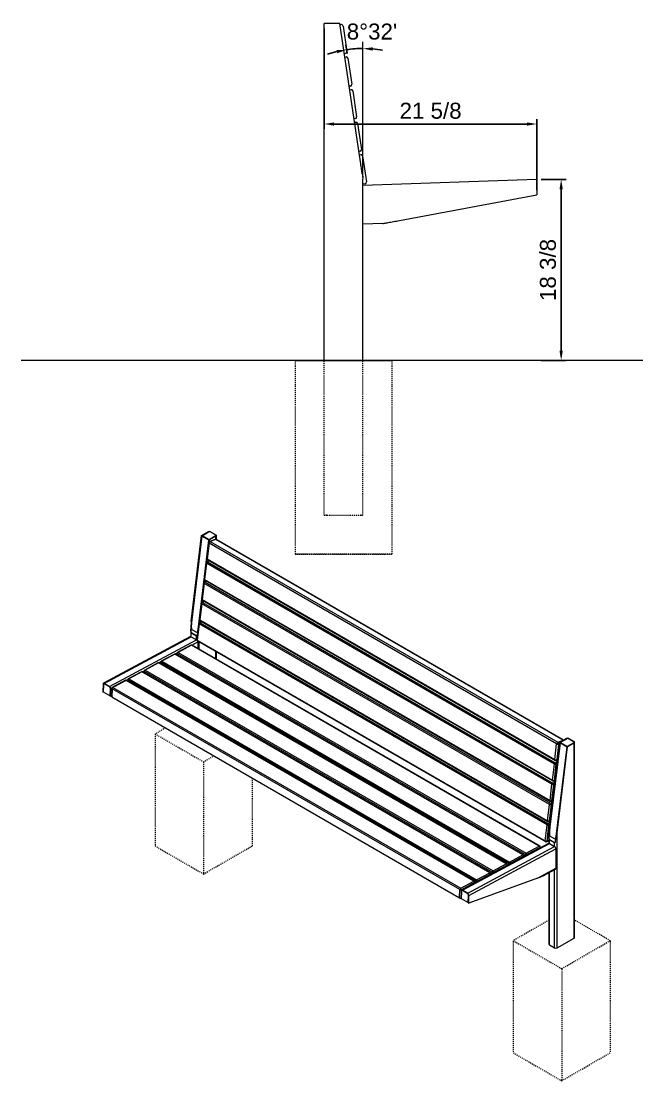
# Model space of a CAD drawing. Header units: inches. Extents: x -9 to 179, y -3 to 125.
# Drawn here: x 115.7 to 178.9, y 17.2 to 124.9 of the extents above; entities that cross this region are included whole.
import ezdxf

# ---------------------------------------------------------------- set-up
doc = ezdxf.new("R2010")
doc.units = ezdxf.units.IN
doc.header["$PDSIZE"] = -1
doc.linetypes.add('HIDDEN', pattern=[1.905, 1.27, -0.635])
for name, color, linetype, lineweight in [('ZANO_R', 7, 'Continuous', 0), ('ZANO_R_przerywana', 250, 'HIDDEN', 0), ('ZANO_W', 1, 'Continuous', 0)]:
    doc.layers.add(name, color=color, linetype=linetype, lineweight=lineweight)
doc.styles.get("Standard").update_dxf_attribs({"font": 'arial.ttf'})
doc.dimstyles.new('amerykanie', dxfattribs={"dimtxt": 50, "dimasz": 50, "dimexe": 0.5, "dimexo": 0.5, "dimgap": 1, "dimtad": 1, "dimdec": 0, "dimzin": 0, "dimlunit": 5, "dimtxsty": 'Standard', "dimcen": 0.09, "dimclrd": 1, "dimclre": 1, "dimclrt": 1, "dimazin": 0, "dimtfac": 1, "dimtdec": 0, "dimtmove": 0, "dimatfit": 3, "dimfxl": 1, "dimtzin": 0, "dimarcsym": 1})

# ---------------------------------------------------------------- blocks, each defined once
blk = doc.blocks.new('*D358')
at = {"layer": 'Defpoints', "color": 0}
for p in [(168.06, 108.8), (168.06, 90.39), (170.58, 90.39)]:
    blk.add_point(p, dxfattribs=at)
at = {"layer": 'ZANO_W', "color": 1, "lineweight": -2}
for p, q in [((168.56, 108.8), (171.08, 108.8)), ((170.58, 107.8), (170.58, 91.39)), ((168.56, 90.39), (171.08, 90.39))]:
    blk.add_line(p, q, dxfattribs=at)
at = {"layer": 'ZANO_W', "color": 1}
for points in [[(170.75, 107.8), (170.41, 107.8), (170.58, 108.8)], [(170.41, 91.39), (170.75, 91.39), (170.58, 90.39)]]:
    blk.add_solid(points, dxfattribs=at)
at = {"layer": 'ZANO_W', "color": 1, "insert": (169.24, 99.59), "char_height": 1.625, "attachment_point": 5, "rotation": 90}
blk.add_mtext('18 3/8', dxfattribs=at)
blk = doc.blocks.new('*D359')
at = {"layer": 'Defpoints', "color": 0}
for p in [(149.31, 122.05), (150.42, 122.55), (148.89, 121.11), (149.29, 118.47), (150.42, 108.18)]:
    blk.add_point(p, dxfattribs=at)
at = {"layer": 'ZANO_W', "color": 1, "lineweight": -2}
blk.add_line((148.81, 121.61), (148.68, 122.47), dxfattribs=at)
for start, end in [(103.6407, 108.7507), (90, 98.5308), (79.7801, 84.89)]:
    blk.add_arc((150.42, 110.89), 11.22, start, end, dxfattribs=at)
at = {"layer": 'ZANO_W', "color": 1}
for points in [[(147.81, 121.62), (147.75, 121.95), (148.76, 121.98)], [(151.43, 122.23), (151.41, 121.89), (150.42, 122.1)]]:
    blk.add_solid(points, dxfattribs=at)
at = {"layer": 'ZANO_W', "color": 1, "insert": (151.34, 123.82), "char_height": 1.625, "attachment_point": 5}
blk.add_mtext("8%%d32'", dxfattribs=at)
blk = doc.blocks.new('*D364')
at = {"layer": 'Defpoints', "color": 0}
for p in [(146.49, 124.64), (168.11, 114.43), (168.11, 107.22)]:
    blk.add_point(p, dxfattribs=at)
at = {"layer": 'ZANO_W', "color": 1, "lineweight": -2}
for p, q in [((146.49, 124.14), (146.49, 113.93)), ((147.49, 114.43), (167.11, 114.43)), ((168.11, 107.72), (168.11, 114.93))]:
    blk.add_line(p, q, dxfattribs=at)
at = {"layer": 'ZANO_W', "color": 1}
for points in [[(147.49, 114.59), (147.49, 114.26), (146.49, 114.43)], [(167.11, 114.26), (167.11, 114.59), (168.11, 114.43)]]:
    blk.add_solid(points, dxfattribs=at)
at = {"layer": 'ZANO_W', "color": 1, "insert": (157.3, 115.77), "char_height": 1.625, "attachment_point": 5}
blk.add_mtext('21 5/8', dxfattribs=at)

msp = doc.modelspace()

# ---------------------------------------------------------------- linework, layer by layer
at = {"layer": 'ZANO_R'}
for p, q in [((146.48598, 90.39274), (146.48598, 124.6447)), ((146.73795, 124.6447), (146.48598, 124.6447)), ((148.06078, 124.6447), (146.73795, 124.6447)), ((150.17102, 110.57646), (148.06078, 124.6447)), ((148.07734, 124.5343), (148.17468, 124.5489)), ((148.39855, 124.38343), (148.784, 121.81375)), ((148.61853, 121.58988), (148.5212, 121.57528)), ((148.57376, 121.22487), (148.71003, 121.24531)), ((148.88913, 121.11293), (149.28626, 118.46539)), ((149.15388, 118.28629), (149.01761, 118.26585)), ((149.07017, 117.91544), (149.20644, 117.93588)), ((149.38554, 117.8035), (149.78267, 115.15595)), ((149.6503, 114.97685), (149.51403, 114.95641)), ((149.56659, 114.606), (149.70286, 114.62644)), ((149.88196, 114.49407), (150.27909, 111.84652)), ((150.14671, 111.66742), (150.01044, 111.64698)), ((150.063, 111.29657), (150.19927, 111.31701)), ((150.37837, 111.18463), (150.7755, 108.53709)), ((150.35399, 109.35663), (150.39586, 109.07754)), ((150.42299, 108.17921), (150.42299, 108.8514)), ((150.4309, 108.84393), (150.42299, 108.84275)), ((168.05883, 108.79507), (150.42299, 108.17921)), ((150.64313, 108.35799), (150.42299, 108.32497)), ((150.42299, 107.92709), (150.42299, 108.17921)), ((150.42299, 104.49193), (150.42299, 107.92709)), ((168.06763, 108.54326), (168.11382, 107.22027)), ((154.12845, 104.62132), (168.11382, 107.22027)), ((150.42299, 104.23981), (150.42299, 104.49193)), ((152.45779, 104.31086), (150.42299, 104.23981)), ((150.42299, 90.39274), (150.42299, 104.23981)), ((178.88331, 90.39274), (115.66581, 90.39274)), ((143.53322, 90.39274), (153.37574, 90.39274)), ((153.37574, 90.39274), (143.53322, 90.39274)), ((146.48598, 90.39274), (146.73795, 90.39274)), ((146.73795, 90.39274), (146.48598, 90.39274)), ((146.73795, 90.39274), (150.17102, 90.39274)), ((150.17102, 90.39274), (150.42299, 90.39274)), ((150.42299, 90.39274), (150.17102, 90.39274)), ((134.05238, 72.52889), (132.88694, 62.8841)), ((132.9602, 63.83984), (134.01825, 72.59602)), ((132.99967, 63.81704), (134.05773, 72.57323)), ((134.01825, 72.59602), (134.68151, 72.97891)), ((134.01825, 72.59602), (134.05773, 72.57323)), ((134.05238, 72.52889), (134.07747, 72.53903)), ((134.76301, 72.11865), (134.05238, 72.52889)), ((134.05773, 72.57323), (134.72099, 72.95612)), ((134.72099, 72.95612), (134.07747, 72.58462)), ((134.07747, 72.58462), (134.78811, 72.17438)), ((134.07747, 72.53903), (134.07747, 72.58462)), ((134.07747, 72.53903), (134.76579, 72.14167)), ((135.43163, 72.54588), (134.76837, 72.16298)), ((134.78811, 72.17438), (135.43163, 72.54588)), ((135.47111, 72.52308), (134.80785, 72.14019)), ((135.37846, 72.19541), (134.83186, 71.97454)), ((135.43163, 72.64616), (134.8947, 72.95612)), ((135.44539, 72.18716), (134.89879, 71.96629)), ((134.93418, 72.97891), (135.47111, 72.66895)), ((170.7798, 51.78904), (135.44539, 72.18716)), ((135.47111, 72.19961), (135.47111, 72.52308)), ((170.82513, 51.79442), (135.50054, 72.18688)), ((135.52344, 72.17365), (135.52344, 72.59602)), ((133.59758, 62.47386), (134.76301, 72.11865)), ((134.76837, 72.16298), (133.71031, 63.4068)), ((134.74558, 71.86187), (134.55231, 70.26248)), ((134.78654, 71.80568), (134.59328, 70.2063)), ((134.76837, 72.16298), (134.80785, 72.14019)), ((134.78393, 71.94228), (134.80785, 72.14019)), ((170.12095, 51.40756), (134.78654, 71.80568)), ((134.89879, 71.96629), (170.2332, 51.56817)), ((134.53795, 69.9066), (134.57041, 70.17524)), ((134.59328, 70.2063), (169.92769, 49.80818)), ((134.6211, 70.12485), (169.95551, 49.72673)), ((134.48806, 69.82644), (134.28894, 68.17859)), ((134.52083, 69.7815), (134.32171, 68.13364)), ((169.89472, 49.36059), (134.52083, 69.7815)), ((134.8011, 70.01518), (134.55708, 69.91658)), ((134.83574, 70.00094), (134.61063, 69.90998)), ((134.61063, 69.90998), (169.98452, 49.48907)), ((134.80748, 70.01726), (134.8011, 70.01518)), ((134.28905, 67.84679), (134.3183, 68.08886)), ((134.54498, 67.95245), (134.30818, 67.85676)), ((134.32171, 68.13364), (169.6956, 47.71273)), ((134.34397, 68.06849), (169.71786, 47.64758)), ((134.57375, 67.93584), (134.36173, 67.85016)), ((134.23916, 67.76663), (134.04004, 66.11877)), ((134.27193, 67.72168), (134.07281, 66.07383)), ((169.64582, 47.30077), (134.27193, 67.72168)), ((134.36173, 67.85016), (169.73562, 47.42925)), ((134.04015, 65.78697), (134.0694, 66.02904)), ((134.29608, 65.89263), (134.05928, 65.79695)), ((134.07281, 66.07383), (169.4467, 45.65292)), ((134.09507, 66.00867), (169.46896, 45.58776)), ((134.32485, 65.87602), (134.11283, 65.79035)), ((134.11283, 65.79035), (169.48672, 45.36944)), ((133.99026, 65.70681), (133.79114, 64.05896)), ((134.02303, 65.66186), (133.82391, 64.01401)), ((169.39692, 45.24095), (134.02303, 65.66186)), ((133.74136, 63.64699), (133.54224, 61.99914)), ((133.77413, 63.60205), (133.57501, 61.95419)), ((169.14802, 43.18114), (133.77413, 63.60205)), ((133.79125, 63.72715), (133.8205, 63.96922)), ((134.04718, 63.83281), (133.81039, 63.73713)), ((133.82391, 64.01401), (169.1978, 43.5931)), ((133.84617, 63.94885), (169.22006, 43.52794)), ((134.07595, 63.8162), (133.86393, 63.73053)), ((133.86393, 63.73053), (169.23782, 43.30962)), ((132.90787, 63.07918), (132.90787, 63.05725)), ((132.90787, 62.76416), (132.90787, 62.32308)), ((132.9602, 62.72139), (133.49712, 62.41143)), ((132.9602, 62.30599), (132.9602, 62.69072)), ((132.98781, 62.67033), (133.46157, 62.39684)), ((133.5366, 62.73815), (132.99968, 63.04811)), ((132.8725, 62.31571), (124.02877, 57.56696)), ((124.1177, 57.5579), (132.9602, 62.30599)), ((124.65463, 57.24794), (133.49712, 61.99603)), ((132.92239, 61.43919), (131.58089, 60.71886)), ((132.97797, 61.43352), (131.63647, 60.71319)), ((132.9602, 62.30599), (133.49712, 61.99603)), ((168.35186, 41.01261), (132.97797, 61.43352)), ((133.00907, 61.44722), (133.62346, 61.77712)), ((168.40493, 41.01661), (133.03104, 61.43752)), ((133.49712, 61.99603), (133.49712, 62.38317)), ((133.54189, 62.38694), (133.54988, 62.39016)), ((133.57501, 61.95419), (168.9489, 41.53328)), ((133.59727, 61.88904), (168.97116, 41.46813)), ((133.59758, 62.47386), (133.59971, 62.47472)), ((133.62346, 61.77712), (133.62346, 61.09552)), ((133.74979, 61.02259), (133.74979, 61.80099)), ((131.24552, 60.53877), (129.90402, 59.81844)), ((131.3011, 60.53311), (129.9596, 59.81278)), ((166.67499, 40.1122), (131.3011, 60.53311)), ((131.3322, 60.5468), (131.52631, 60.65103)), ((166.72806, 40.11619), (131.35417, 60.5371)), ((131.5221, 60.62379), (131.51674, 60.44326)), ((131.55481, 60.5781), (131.55022, 60.42392)), ((166.92869, 40.15719), (131.55481, 60.5781)), ((131.63647, 60.71319), (167.01036, 40.29228)), ((135.47111, 60.0289), (135.47111, 60.8073)), ((135.52344, 59.99869), (135.52344, 60.77709)), ((129.56865, 59.63836), (128.22716, 58.91802)), ((129.62423, 59.63269), (128.28274, 58.91236)), ((164.99812, 39.21178), (129.62423, 59.63269)), ((129.65533, 59.64639), (129.84945, 59.75062)), ((165.05119, 39.21578), (129.6773, 59.63669)), ((129.84523, 59.72338), (129.83987, 59.54284)), ((129.87794, 59.67769), (129.87336, 59.52351)), ((165.25183, 39.25678), (129.87794, 59.67769)), ((129.9596, 59.81278), (165.33349, 39.39187)), ((127.89178, 58.73794), (126.55029, 58.01761)), ((127.94736, 58.73228), (126.60587, 58.01194)), ((163.32125, 38.31137), (127.94736, 58.73228)), ((127.97847, 58.74597), (128.17258, 58.8502)), ((163.37432, 38.31536), (128.00044, 58.73627)), ((128.16836, 58.82296), (128.163, 58.64242)), ((128.20107, 58.77727), (128.19649, 58.62309)), ((163.57496, 38.35636), (128.20107, 58.77727)), ((128.28274, 58.91236), (163.65662, 38.49145)), ((123.98696, 57.48249), (123.96379, 56.70312)), ((124.02644, 57.4597), (124.00327, 56.68033)), ((124.02644, 57.4597), (124.00398, 56.70407)), ((124.65325, 57.20158), (124.11632, 57.51154)), ((124.65463, 57.24794), (124.1177, 57.5579)), ((126.2741, 57.86931), (124.9326, 57.14897)), ((126.32968, 57.86364), (124.98818, 57.14331)), ((124.98818, 57.14331), (160.36207, 36.7224)), ((161.70356, 37.44273), (126.32968, 57.86364)), ((126.36078, 57.87733), (126.49571, 57.94979)), ((161.75664, 37.44672), (126.38275, 57.86763)), ((126.4915, 57.92255), (126.48806, 57.80684)), ((126.5242, 57.87686), (126.52154, 57.78751)), ((161.89809, 37.45595), (126.5242, 57.87686)), ((126.60587, 58.01194), (161.97975, 37.59103)), ((123.96379, 56.70312), (124.00327, 56.68033)), ((124.02897, 56.68964), (124.00327, 56.68033)), ((124.00398, 56.70407), (124.71461, 56.29383)), ((124.71391, 56.27008), (124.73707, 57.04945)), ((124.71391, 56.27008), (124.75339, 56.24729)), ((124.71461, 56.29383), (124.73707, 57.04945)), ((124.75339, 56.24729), (124.77655, 57.02666)), ((124.85089, 56.28266), (124.75339, 56.24729)), ((124.77655, 57.02666), (124.87802, 57.08115)), ((124.87381, 57.05391), (124.84901, 56.21948)), ((124.90652, 57.00822), (124.88171, 56.17379)), ((124.88171, 56.17379), (160.2556, 35.75288)), ((160.2804, 36.58731), (124.90652, 57.00822)), ((170.2332, 51.56817), (170.7798, 51.78904)), ((170.43835, 51.57114), (171.10162, 51.95403)), ((170.47783, 51.54835), (171.14109, 51.93124)), ((171.14109, 51.93124), (170.49757, 51.55974)), ((170.7798, 51.78904), (170.7962, 51.77772)), ((171.85173, 51.62128), (171.31481, 51.93124)), ((171.35429, 51.95403), (171.89121, 51.64407)), ((170.47248, 51.50401), (169.30704, 41.85923)), ((169.3803, 42.81496), (170.43835, 51.57114)), ((169.41978, 42.79217), (170.47783, 51.54835)), ((169.92769, 49.80818), (170.12095, 51.40756)), ((170.01768, 41.44898), (171.18311, 51.09377)), ((170.31726, 51.39003), (170.124, 49.79064)), ((171.18847, 51.13811), (170.13041, 42.38193)), ((170.16989, 42.35913), (171.22795, 51.11532)), ((170.42156, 51.43217), (170.31726, 51.39003)), ((170.43835, 51.57114), (170.47783, 51.54835)), ((170.47248, 51.50401), (170.49757, 51.51415)), ((171.18311, 51.09377), (170.47248, 51.50401)), ((170.49757, 51.55974), (171.20821, 51.1495)), ((170.49757, 51.51415), (170.49757, 51.55974)), ((170.49757, 51.51415), (171.1859, 51.11679)), ((171.85173, 51.521), (171.18847, 51.13811)), ((171.18847, 51.13811), (171.22795, 51.11532)), ((171.20821, 51.1495), (171.85173, 51.521)), ((171.89121, 51.49821), (171.22795, 51.11532)), ((171.89121, 31.66665), (171.89121, 51.49821)), ((171.94354, 31.73958), (171.94354, 51.57114)), ((169.98452, 49.48907), (170.19715, 49.57499)), ((170.01985, 49.70814), (170.20063, 49.60378)), ((170.07759, 49.7182), (170.22148, 49.77634)), ((170.124, 49.79064), (170.2283, 49.83279)), ((170.13098, 49.73978), (170.21145, 49.69332)), ((169.6956, 47.71273), (169.89472, 49.36059)), ((170.05177, 49.34655), (169.85265, 47.6987)), ((170.17559, 49.39659), (170.05177, 49.34655)), ((169.73562, 47.42925), (169.94825, 47.51517)), ((169.79471, 47.63461), (169.95173, 47.54397)), ((169.81552, 47.64075), (169.97102, 47.70358)), ((169.85265, 47.6987), (169.97647, 47.74874)), ((169.89463, 47.67272), (169.96255, 47.63351)), ((169.4467, 45.65292), (169.64582, 47.30077)), ((169.80287, 47.28674), (169.60375, 45.63889)), ((169.92669, 47.33677), (169.80287, 47.28674)), ((169.48672, 45.36944), (169.69935, 45.45536)), ((169.54581, 45.5748), (169.70283, 45.48415)), ((169.67779, 45.27696), (169.55397, 45.22692)), ((169.56662, 45.58093), (169.72212, 45.64377)), ((169.60375, 45.63889), (169.72757, 45.68892)), ((169.64573, 45.6129), (169.71365, 45.57369)), ((169.1978, 43.5931), (169.39692, 45.24095)), ((169.55397, 45.22692), (169.35485, 43.57907)), ((168.9489, 41.53328), (169.14802, 43.18114)), ((169.30507, 43.16711), (169.10595, 41.51925)), ((169.23782, 43.30962), (169.45045, 43.39554)), ((169.29691, 43.51498), (169.45393, 43.42433)), ((169.4289, 43.21714), (169.30507, 43.16711)), ((169.31772, 43.52112), (169.47322, 43.58395)), ((169.35485, 43.57907), (169.47868, 43.6291)), ((169.39683, 43.55309), (169.46475, 43.51388)), ((169.32797, 42.05431), (169.32797, 42.03238)), ((169.9567, 41.71328), (169.41978, 42.02324)), ((170.16989, 30.67295), (170.16989, 42.35913)), ((169.2926, 41.29084), (160.44887, 36.54209)), ((160.5378, 36.53302), (169.3803, 41.28111)), ((161.07473, 36.22306), (169.91722, 40.97115)), ((167.01036, 40.29228), (168.35186, 41.01261)), ((169.06882, 41.4613), (169.31284, 41.5599)), ((169.10595, 41.51925), (169.32797, 41.60896)), ((169.32797, 41.73928), (169.32797, 41.29821)), ((169.3803, 41.69651), (169.91722, 41.38655)), ((169.3803, 41.28111), (169.3803, 41.66584)), ((169.3803, 41.28111), (169.91722, 40.97115)), ((169.40791, 41.64545), (169.88167, 41.37196)), ((169.91722, 40.97115), (169.91722, 41.35829)), ((169.96199, 41.36206), (169.96998, 41.36529)), ((170.01768, 41.44898), (170.03867, 41.45747)), ((161.19665, 36.00179), (170.04356, 40.75224)), ((165.33349, 39.39187), (166.67499, 40.1122)), ((166.75119, 39.9739), (165.4097, 39.25357)), ((166.74975, 39.92542), (166.75119, 39.9739)), ((166.78166, 39.94256), (166.78385, 40.01617)), ((166.9246, 40.01931), (166.92869, 40.15719)), ((167.08657, 40.15398), (167.08513, 40.1055)), ((168.42806, 40.87432), (167.08657, 40.15398)), ((168.42662, 40.82584), (168.42806, 40.87432)), ((168.45853, 40.84297), (168.46072, 40.91658)), ((170.04356, 40.75224), (170.04356, 38.76331)), ((163.65662, 38.49145), (164.99812, 39.21178)), ((165.07432, 39.07348), (163.73283, 38.35315)), ((165.07288, 39.02501), (165.07432, 39.07348)), ((165.10479, 39.04214), (165.10698, 39.11575)), ((165.24773, 39.11889), (165.25183, 39.25678)), ((165.4097, 39.25357), (165.40826, 39.20509)), ((168.18566, 37.7657), (161.17349, 35.22242)), ((161.97975, 37.59103), (163.32125, 38.31137)), ((163.39745, 38.17307), (162.05596, 37.45274)), ((163.39601, 38.12459), (163.39745, 38.17307)), ((163.42792, 38.14172), (163.43011, 38.21533)), ((163.57086, 38.21848), (163.57496, 38.35636)), ((163.73283, 38.35315), (163.73139, 38.30467)), ((168.18566, 37.7657), (170.04356, 38.76331)), ((168.74999, 38.0067), (170.00492, 38.68054)), ((169.32797, 38.31704), (169.32797, 31.05584)), ((169.3803, 30.98291), (169.3803, 38.34514)), ((169.91722, 30.67295), (169.91722, 38.63345)), ((160.36207, 36.7224), (161.70356, 37.44273)), ((161.77977, 37.30443), (160.43828, 36.5841)), ((161.77833, 37.25595), (161.77977, 37.30443)), ((161.81024, 37.27309), (161.81243, 37.3467)), ((161.89399, 37.31806), (161.89809, 37.45595)), ((162.05596, 37.45274), (162.05452, 37.40426)), ((160.2556, 35.75288), (160.2804, 36.58731)), ((160.40706, 36.45761), (160.38389, 35.67824)), ((160.38389, 35.67824), (160.42337, 35.65545)), ((160.44654, 36.43482), (160.42337, 35.65545)), ((160.44907, 35.66477), (160.42337, 35.65545)), ((160.44654, 36.43482), (160.42408, 35.67919)), ((160.42408, 35.67919), (161.13472, 35.26895)), ((160.43828, 36.5841), (160.43678, 36.53367)), ((161.07335, 36.1767), (160.53643, 36.48666)), ((161.07473, 36.22306), (160.5378, 36.53302)), ((161.13401, 35.24521), (161.15717, 36.02458)), ((161.13472, 35.26895), (161.15717, 36.02458)), ((161.17349, 35.22242), (161.19665, 36.00179)), ((161.13401, 35.24521), (161.17349, 35.22242)), ((170.16989, 30.67295), (171.89121, 31.66665)), ((169.3803, 30.98291), (169.91722, 30.67295))]:
    msp.add_line(p, q, dxfattribs=at)
at = {"layer": 'ZANO_R', "flags": 128}
for points in [[(150.35399, 109.35663), (150.34077, 109.4448), (150.32286, 109.56416), (150.30366, 109.69217), (150.28333, 109.82772), (150.26204, 109.96965), (150.23997, 110.11677), (150.21732, 110.2678), (150.19427, 110.42147), (150.17102, 110.57646)], [(150.39586, 109.07754), (150.40269, 109.03197), (150.40927, 108.98814), (150.41533, 108.94776), (150.42064, 108.91236), (150.42499, 108.8833), (150.42823, 108.86172), (150.43023, 108.84842), (150.4309, 108.84393)], [(168.05883, 108.79507), (168.059, 108.79023), (168.0595, 108.7759), (168.06031, 108.75263), (168.06141, 108.72132), (168.06274, 108.68316), (168.06426, 108.63962), (168.06591, 108.59238), (168.06763, 108.54326)], [(152.45779, 104.31086), (152.46492, 104.31219), (152.48624, 104.31615), (152.52157, 104.32271), (152.57061, 104.33183), (152.63294, 104.34341), (152.70803, 104.35736), (152.79524, 104.37357), (152.89382, 104.39189), (153.00294, 104.41217), (153.12165, 104.43423), (153.24896, 104.45789), (153.38377, 104.48294), (153.52494, 104.50917), (153.67125, 104.53636), (153.82147, 104.56428), (153.9743, 104.59268), (154.12845, 104.62132)], [(169.32797, 41.56955), (169.31856, 41.56266), (169.31284, 41.5599)]]:
    msp.add_lwpolyline(points, dxfattribs=at)
at = {"layer": 'ZANO_R'}
for centre, radius, start, end in [((148.20388, 124.35423), 0.19685, 8.5307656, 98.5307656), ((148.58933, 121.78455), 0.19685, 278.5307656, 8.5307656), ((148.73339, 121.08957), 0.15748, 8.5307656, 98.5307656), ((149.13052, 118.44202), 0.15748, 278.5307656, 8.5307656), ((149.2298, 117.78014), 0.15748, 8.5307656, 98.5307656), ((149.62694, 115.13259), 0.15748, 278.5307656, 8.5307656), ((149.72622, 114.47071), 0.15748, 8.5307656, 98.5307656), ((150.12335, 111.82316), 0.15748, 278.5307656, 8.5307656), ((150.22263, 111.16127), 0.15748, 8.5307656, 98.5307656), ((150.61977, 108.51373), 0.15748, 278.5307656, 8.5307656), ((134.80785, 72.73508), 0.27461, 62.6095561, 117.3904824), ((134.80785, 72.78849), 0.18879, 62.6093359, 117.3905521), ((135.43075, 72.06599), 0.13958, 60.0026883, 112.0023161), ((135.40367, 72.12432), 0.07542, 56.4154632, 109.5301939), ((135.4126, 72.59602), 0.05363, 290.7830416, 69.2172945), ((135.47269, 72.13286), 0.06077, 62.72581, 116.69312), ((135.44343, 72.59602), 0.07801, 290.7828242, 69.2170602), ((134.88415, 71.84512), 0.13958, 112.0023161, 173.1100358), ((134.80947, 71.86543), 0.06399, 183.1881953, 249.0056842), ((134.99488, 71.7796), 0.20997, 117.2357397, 172.8642928), ((134.85707, 71.90345), 0.07543, 56.4172515, 109.5284925), ((134.69089, 70.24574), 0.13958, 173.1100358, 240.0026883), ((134.61373, 70.26423), 0.06144, 181.6337032, 250.5587876), ((134.66802, 70.18635), 0.07736, 165.060918, 232.6602807), ((134.59892, 69.81305), 0.11167, 112.0023161, 173.1100358), ((134.53917, 69.82929), 0.05119, 183.1854099, 249.0090771), ((134.6875, 69.76063), 0.16797, 117.2354551, 172.8644661), ((134.57725, 69.85971), 0.06034, 56.4181614, 109.5273248), ((134.3998, 68.16519), 0.11167, 173.1100358, 240.0026883), ((134.33807, 68.17999), 0.04915, 181.6330872, 250.5605752), ((134.38366, 68.11843), 0.06379, 166.1986745, 231.5224895), ((134.35002, 67.75323), 0.11167, 112.0023161, 173.1100358), ((134.29027, 67.76947), 0.05119, 183.1868537, 249.0059626), ((134.4386, 67.70082), 0.16797, 117.2354108, 172.8647917), ((134.32835, 67.7999), 0.06034, 56.4165227, 109.5289635), ((134.10112, 65.69342), 0.11167, 112.0023161, 173.1100358), ((134.1897, 65.641), 0.16797, 117.2352938, 172.8646234), ((134.1509, 66.10538), 0.11167, 173.1100358, 240.0026883), ((134.08917, 66.12017), 0.04915, 181.6330369, 250.5605984), ((134.07946, 65.74008), 0.06034, 56.4156092, 109.529877), ((134.13476, 66.05861), 0.06379, 166.1988924, 231.5222889), ((134.04137, 65.70966), 0.05119, 183.1859192, 249.0077215), ((133.85222, 63.6336), 0.11167, 112.0023161, 173.1100358), ((133.79247, 63.64984), 0.05119, 183.1858417, 249.0078207), ((133.94081, 63.58118), 0.16797, 117.2359165, 172.8642893), ((133.902, 64.04556), 0.11167, 173.1100358, 240.0026883), ((133.84027, 64.06036), 0.04915, 181.6344739, 250.559145), ((133.83056, 63.68026), 0.06034, 56.417733, 109.5291852), ((133.88586, 63.99879), 0.06379, 166.1989878, 231.5222109), ((133.11509, 62.86107), 0.2293, 174.2351601, 236.285981), ((132.97521, 61.34081), 0.11167, 60.0026883, 118.2341306), ((132.94513, 61.38682), 0.0571, 54.8885797, 113.4728389), ((133.00805, 61.3884), 0.05423, 64.917605, 123.6878793), ((133.50966, 62.47051), 0.08798, 236.8625343, 2.1856167), ((133.6531, 61.98575), 0.11167, 173.1100358, 240.0026883), ((133.59137, 62.00054), 0.04915, 181.6331912, 250.5604713), ((133.63696, 61.93898), 0.06379, 166.1987924, 231.5224063), ((131.29834, 60.44039), 0.11167, 60.0026883, 118.2341306), ((131.26826, 60.4864), 0.0571, 54.8886461, 113.4725687), ((131.33118, 60.48798), 0.05424, 64.9188839, 123.6866003), ((131.63372, 60.62048), 0.11167, 118.2341306, 178.2975694), ((131.576, 60.62782), 0.05405, 184.2762251, 246.914239), ((131.72585, 60.56693), 0.17141, 121.4274342, 176.2624749), ((131.60363, 60.66649), 0.0571, 54.8885953, 113.4730271), ((129.62148, 59.53998), 0.11167, 60.0026883, 118.2341306), ((129.59139, 59.58599), 0.05709, 54.8879961, 113.4736264), ((129.65431, 59.58757), 0.05423, 64.9178182, 123.6876661), ((129.95685, 59.72006), 0.11167, 118.2341306, 178.2975694), ((129.89912, 59.7274), 0.05404, 184.2717856, 246.9183924), ((130.04898, 59.66652), 0.17141, 121.4273772, 176.2624043), ((129.92677, 59.76607), 0.05709, 54.8878829, 113.4733319), ((127.94461, 58.63956), 0.11167, 60.0026883, 118.2341306), ((127.91452, 58.68557), 0.0571, 54.8889418, 113.4730883), ((127.97744, 58.68715), 0.05423, 64.9181798, 123.6869874), ((128.27998, 58.81965), 0.11167, 118.2341306, 178.2975694), ((128.22226, 58.82699), 0.05404, 184.2718572, 246.9172282), ((128.37211, 58.7661), 0.17141, 121.4275111, 176.2623979), ((128.2499, 58.86565), 0.05709, 54.8882488, 113.4729659), ((124.06791, 57.49318), 0.08166, 52.4253994, 187.5265214), ((124.08209, 57.46705), 0.05614, 52.4246889, 187.5267245), ((124.5538, 57.04762), 0.18328, 0.5719999, 57.1388132), ((124.50997, 57.024), 0.2666, 0.5723449, 57.1383715), ((124.98543, 57.05059), 0.11167, 118.2341306, 178.2975694), ((125.07756, 56.99705), 0.17141, 121.4273572, 176.2625519), ((124.95534, 57.0966), 0.0571, 54.8889418, 113.4730883), ((126.32692, 57.77093), 0.11167, 60.0026883, 118.2341306), ((126.29684, 57.81694), 0.05709, 54.8876496, 113.4735652), ((126.35976, 57.81851), 0.05423, 64.9180611, 123.6877402), ((126.60311, 57.91923), 0.11167, 118.2341306, 178.2975694), ((126.5454, 57.92658), 0.05405, 184.2803839, 246.9104835), ((126.69524, 57.86568), 0.1714, 121.4272261, 176.2625554), ((126.57303, 57.96524), 0.05709, 54.8876496, 113.4735652), ((124.90135, 56.22239), 0.05242, 183.1903313, 248.0005361), ((124.9277, 57.05794), 0.05404, 184.2710936, 246.9193705), ((170.80811, 51.7278), 0.06746, 76.8046971, 114.8099418), ((171.22795, 51.7102), 0.27462, 62.6101283, 117.3899102), ((171.22795, 51.76361), 0.1888, 62.6101682, 117.3897197), ((170.32929, 51.38148), 0.20997, 117.2357397, 172.8642928), ((170.23947, 51.6267), 0.24913, 241.5944941, 288.195173), ((170.12713, 51.40922), 0.19109, 354.235726, 56.2854702), ((171.8327, 51.57114), 0.05363, 290.7815479, 69.2187882), ((171.86353, 51.57114), 0.07801, 290.7814834, 69.218401), ((170.00243, 49.78823), 0.07736, 165.060918, 232.6602807), ((170.0462, 50.02732), 0.24913, 241.5951454, 288.1953085), ((170.02529, 49.84762), 0.13958, 240.0026883, 292.0023161), ((170.04161, 49.79233), 0.0824, 295.8868379, 358.8218642), ((170.06139, 49.33972), 0.16797, 117.2354551, 172.8644661), ((169.98953, 49.53589), 0.1993, 241.5936557, 288.1956952), ((169.89967, 49.36191), 0.15287, 354.2362567, 56.2857653), ((169.81249, 47.2799), 0.16797, 117.2354108, 172.8647917), ((169.75755, 47.69751), 0.06379, 166.1986745, 231.5224895), ((169.79041, 47.88804), 0.19931, 241.5940683, 288.1952914), ((169.77369, 47.74428), 0.11167, 240.0026883, 292.0023161), ((169.65077, 47.30209), 0.15287, 354.2360696, 56.285757), ((169.78673, 47.70006), 0.06593, 295.8931782, 358.8174666), ((169.74063, 47.47609), 0.19931, 241.5952512, 288.1941129), ((169.56359, 45.22009), 0.16797, 117.2352938, 172.8646234), ((169.50865, 45.6377), 0.06379, 166.1988924, 231.5222889), ((169.54151, 45.82822), 0.19931, 241.5940791, 288.1952823), ((169.52479, 45.68447), 0.11167, 240.0026883, 292.0023161), ((169.40187, 45.24228), 0.15287, 354.2359744, 56.2860572), ((169.53783, 45.64025), 0.06593, 295.8928456, 358.8172002), ((169.49173, 45.41626), 0.19931, 241.5940815, 288.1952805), ((169.31469, 43.16027), 0.16797, 117.2359165, 172.8642893), ((169.24283, 43.35645), 0.19931, 241.5940725, 288.1952872), ((169.25975, 43.57788), 0.06379, 166.1989878, 231.5222109), ((169.29261, 43.76841), 0.19931, 241.5948305, 288.1945381), ((169.27589, 43.62465), 0.11167, 240.0026883, 292.0023161), ((169.15297, 43.18246), 0.15287, 354.236291, 56.2855356), ((169.28893, 43.58043), 0.06593, 295.8928562, 358.8171785), ((168.38194, 40.96749), 0.05423, 64.917605, 123.6878793), ((168.26144, 40.87265), 0.16663, 0.5737256, 57.1377366), ((168.3491, 40.9199), 0.11167, 358.2975694, 60.0026883), ((169.01085, 41.51807), 0.06379, 166.1987924, 231.5224063), ((169.04371, 41.70859), 0.19931, 241.594239, 288.1951119), ((169.02699, 41.56484), 0.11167, 240.0026883, 292.0023161), ((169.04003, 41.52061), 0.06593, 295.8929758, 358.8173965), ((169.53519, 41.8362), 0.22931, 174.2357331, 236.2857833), ((169.92977, 41.44563), 0.08798, 236.8623951, 2.1866142), ((166.70507, 40.06707), 0.05424, 64.9188839, 123.6866003), ((166.58457, 39.97223), 0.16663, 0.5739182, 57.1376057), ((166.67223, 40.01948), 0.11167, 358.2975694, 60.0026883), ((166.73103, 40.02322), 0.05329, 292.2317964, 352.3872538), ((167.09974, 40.14602), 0.17141, 121.4274342, 176.2624749), ((167.01085, 40.31408), 0.17709, 242.3591439, 295.3107943), ((166.91994, 40.15231), 0.16663, 0.5739182, 57.1376057), ((168.4079, 40.92364), 0.05329, 292.2325709, 352.3867865), ((165.0282, 39.16666), 0.05423, 64.9178182, 123.6876661), ((164.9077, 39.07182), 0.16663, 0.5734621, 57.1378154), ((164.99536, 39.11907), 0.11167, 358.2975694, 60.0026883), ((165.05416, 39.12281), 0.05329, 292.232568, 352.3866511), ((165.42287, 39.2456), 0.17141, 121.4273772, 176.2624043), ((165.33398, 39.41366), 0.1771, 242.3591036, 295.3105882), ((165.24307, 39.2519), 0.16663, 0.5737069, 57.137817), ((163.35133, 38.26624), 0.05423, 64.9181798, 123.6869874), ((163.23083, 38.1714), 0.16663, 0.5735162, 57.1375148), ((163.31849, 38.21865), 0.11167, 358.2975694, 60.0026883), ((163.37729, 38.22239), 0.05329, 292.2319575, 352.3868161), ((163.746, 38.34519), 0.17141, 121.4275111, 176.2623979), ((163.65712, 38.51325), 0.1771, 242.3594401, 295.3104981), ((163.56621, 38.35148), 0.16663, 0.5735108, 57.1380131), ((160.45144, 36.57614), 0.17141, 121.4273572, 176.2625519), ((160.27165, 36.58243), 0.16663, 0.5743256, 57.1371983), ((161.73365, 37.3976), 0.05423, 64.9180611, 123.6877402), ((161.61315, 37.30276), 0.16663, 0.5734594, 57.1380645), ((161.70081, 37.35002), 0.11167, 358.2975694, 60.0026883), ((161.75961, 37.35376), 0.05329, 292.232568, 352.3866511), ((162.06913, 37.44477), 0.1714, 121.4272261, 176.2625554), ((161.98025, 37.61283), 0.1771, 242.3593169, 295.3106213), ((161.88934, 37.45107), 0.16663, 0.5735802, 57.1380626), ((160.33849, 35.91234), 0.17972, 242.5337064, 285.2277746), ((160.36256, 36.74419), 0.17709, 242.3588477, 295.3110905), ((160.48801, 36.4683), 0.08166, 52.4264142, 187.5255067), ((160.50219, 36.44217), 0.05614, 52.426165, 187.5252485), ((160.9739, 36.02275), 0.18328, 0.5711466, 57.1396665), ((160.93007, 35.99913), 0.26659, 0.5716136, 57.1391029), ((171.85414, 31.74849), 0.08985, 294.3704926, 354.3073563), ((169.41738, 31.06475), 0.08985, 185.6929188, 245.6265219), ((170.04356, 30.91677), 0.2746, 242.6087225, 297.3913304)]:
    msp.add_arc(centre, radius, start, end, dxfattribs=at)
for centre, major_axis, ratio, start_param, end_param in [((133.08653, 63.7669), (0.11917, 1.04795), 0.127022876, 1.515596329, 3.086392656), ((133.08653, 63.7669), (0.08193, 0.72046), 0.127022876, 1.515596329, 3.086392656), ((133.62346, 63.45694), (0.11917, 1.04795), 0.127022876, 3.086392656, 3.865288344), ((133.62346, 63.45694), (0.08193, 0.72046), 0.127022876, 3.086392656, 4.657188983), ((132.9602, 62.16001), (-0.08927, 0.15483), 0.577381274, 5.498477816, 6.265718549), ((133.49712, 61.85005), (-0.08927, 0.15483), 0.577381274, 5.108969879, 5.498477816), ((133.49712, 61.85005), (-0.08927, 0.15483), 0.577381274, 3.927681489, 4.654894211), ((169.50663, 42.74203), (0.11917, 1.04795), 0.127022876, 1.515596329, 3.086392656), ((169.50663, 42.74203), (0.08193, 0.72046), 0.127022876, 1.515596329, 3.086392656), ((170.04356, 42.43207), (0.11917, 1.04795), 0.127022876, 3.086392656, 4.657188983), ((170.04356, 42.43207), (0.08193, 0.72046), 0.127022876, 3.086392656, 4.657188983), ((169.3803, 41.13513), (-0.08927, 0.15483), 0.577381274, 5.498477816, 6.265718549), ((169.91722, 40.82517), (-0.08927, 0.15483), 0.577381274, 3.927681489, 5.498477816), ((168.05933, 37.83863), (0.84634, 0.29433), 0.123889627, 4.819023572, 5.622579166), ((169.91722, 38.83625), (-0.08927, 0.15483), 0.577381274, 3.124125895, 3.927681489)]:
    msp.add_ellipse(centre, major_axis=major_axis, ratio=ratio, start_param=start_param, end_param=end_param, dxfattribs=at)
at = {"layer": 'ZANO_R_przerywana', "ltscale": 0.05}
for p, q in [((143.53322, 90.39274), (143.53322, 70.7077)), ((143.53322, 90.39274), (143.53322, 70.7077)), ((146.48598, 74.6447), (146.48598, 90.39274)), ((150.42299, 74.6447), (150.42299, 90.39274)), ((153.37574, 90.39274), (153.37574, 70.7077)), ((153.37574, 90.39274), (153.37574, 70.7077)), ((146.48598, 74.6447), (146.73795, 74.6447)), ((146.73795, 74.6447), (146.48598, 74.6447)), ((146.73795, 74.6447), (150.17102, 74.6447)), ((150.17102, 74.6447), (150.42299, 74.6447)), ((150.42299, 74.6447), (150.17102, 74.6447)), ((143.53322, 70.7077), (153.37574, 70.7077)), ((153.37574, 70.7077), (143.53322, 70.7077)), ((130.33018, 53.02845), (129.28068, 52.42259)), ((129.28068, 52.42259), (134.21565, 49.57369)), ((129.28068, 52.42259), (129.28068, 41.02514)), ((134.21565, 49.57369), (135.26516, 50.17955)), ((134.21565, 49.57369), (134.21565, 38.17624)), ((139.15063, 47.93652), (139.15063, 41.02514)), ((129.28068, 41.02514), (134.21565, 38.17624)), ((134.21565, 38.17624), (139.15063, 41.02514)), ((169.32797, 33.49164), (165.70078, 31.39771)), ((175.57073, 31.39771), (171.94354, 33.49164)), ((165.70078, 31.39771), (170.63575, 28.54881)), ((165.70078, 31.39771), (165.70078, 20.00026)), ((170.63575, 28.54881), (175.57073, 31.39771)), ((175.57073, 31.39771), (175.57073, 20.00026)), ((170.63575, 28.54881), (170.63575, 17.15136)), ((165.70078, 20.00026), (170.63575, 17.15136)), ((170.63575, 17.15136), (175.57073, 20.00026))]:
    msp.add_line(p, q, dxfattribs=at)
at = {"layer": 'ZANO_W'}
msp.add_lwpolyline([(150.40598, 109.01005), (150.42299, 122.77105)], dxfattribs=at)

# ---------------------------------------------------------------- dimensions: what is measured, and where the dimension line sits
dim = msp.add_linear_dim(base=(168.11382, 114.42564), p1=(146.48598, 124.6447), p2=(168.11382, 107.22027), dimstyle='amerykanie', override={"dimtxt": 1.625, "dimasz": 1, "dimgap": 0.5, "dimdec": 4, "dimaunit": 1, "dimadec": 1, "dimtdec": 4, "dimtmove": 1, "dimfrac": 2}, dxfattribs=at)
dim.commit()
dim.dimension.update_dxf_attribs({"geometry": '*D364', "text_midpoint": (157.2999, 115.76585)})
dim = msp.add_angular_dim_2l(base=(149.31149, 122.04828), line1=((150.42299, 108.17921), (150.42299, 122.55326)), line2=((148.88913, 121.11293), (149.28626, 118.46539)), dimstyle='amerykanie', override={"dimtxt": 1.625, "dimasz": 1, "dimgap": 0.5, "dimdec": 4, "dimaunit": 1, "dimadec": 1, "dimtdec": 4, "dimtmove": 1, "dimfrac": 2}, dxfattribs=at)
dim.commit()
dim.dimension.update_dxf_attribs({"geometry": '*D359', "text_midpoint": (151.34256, 123.81648), "dimtype": 162})
dim = msp.add_linear_dim(base=(170.58013, 90.39274), p1=(168.05883, 108.79507), p2=(168.05883, 90.39274), angle=90, dimstyle='amerykanie', override={"dimtxt": 1.625, "dimasz": 1, "dimgap": 0.5, "dimdec": 4, "dimaunit": 1, "dimadec": 1, "dimtdec": 4, "dimtmove": 1, "dimfrac": 2}, dxfattribs=at)
dim.commit()
dim.dimension.update_dxf_attribs({"geometry": '*D358', "text_midpoint": (169.23937, 99.5939)})

doc.saveas('drawing.dxf')
